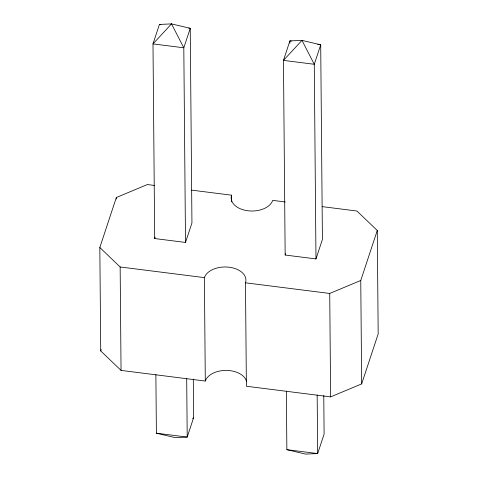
<?xml version="1.0" encoding="UTF-8"?>
<svg xmlns="http://www.w3.org/2000/svg" width="478" height="478" viewBox="0 0 478 478"><rect width="100%" height="100%" fill="white"/><g stroke="black" fill="none" stroke-linecap="round" stroke-linejoin="round"><path stroke-width="0.72" d="M159.419 24.432L152.99 43.904L154.687 238.546L185.506 242.442L191.941 222.969L190.238 28.327L171.506 23.9L159.419 24.432L160.889 24.617M246.558 381.42A20.99 13.235 -0.5 0 0 226.315 370.408A20.99 13.235 -0.5 0 0 205.295 381.05L121.053 370.408L100.727 350.936L99.824 247.508L116.333 197.528L147.373 184.544L154.758 185.482M100.727 350.936L101.193 349.526M154.687 238.546L155.147 237.16M193.303 379.048L193.638 417.611L187.209 437.083L175.121 437.615L156.39 433.193L155.876 374.609M285.157 255.031L283.46 60.389L289.889 40.917L301.976 40.385L320.708 44.807L322.411 239.454L315.976 258.927L285.157 255.031L285.617 253.639M99.824 247.508L120.151 266.975L204.393 277.622A20.99 13.235 -0.5 0 1 229.225 267.232A20.99 13.235 -0.5 0 1 245.483 282.809L246.385 386.242L330.627 396.883L361.667 383.9L360.765 280.472L377.273 230.492L356.947 211.025L322.214 206.633M361.667 383.9L378.176 333.925L377.273 230.492M192.634 418.692L193.638 417.611M245.483 282.809L329.724 293.456L360.765 280.472M188.774 28.142L190.238 28.327L183.809 47.8L185.506 242.442M291.359 41.102L289.889 40.917L289.907 43.151M317.774 44.436L320.708 44.807L314.279 64.279L315.976 258.927M191.708 190.148L231.615 195.191A20.99 13.235 -0.5 0 0 247.873 210.768A20.99 13.235 -0.5 0 0 272.705 200.378L285.27 201.967M156.39 433.193L187.209 437.083L186.695 378.498M286.346 391.088L286.86 449.673L317.679 453.568L324.108 434.096L323.773 395.533M286.86 449.673L305.591 454.1L317.679 453.568L317.165 394.983M329.724 293.456L330.627 396.883M231.615 195.191L231.669 201.883M204.393 277.622L205.295 381.05M120.151 266.975L121.053 370.408M116.333 197.528L116.345 199.015M171.506 23.9L152.99 43.904L183.809 47.8L171.506 23.9M301.976 40.385L283.46 60.389L314.279 64.279L301.976 40.385"/></g></svg>
